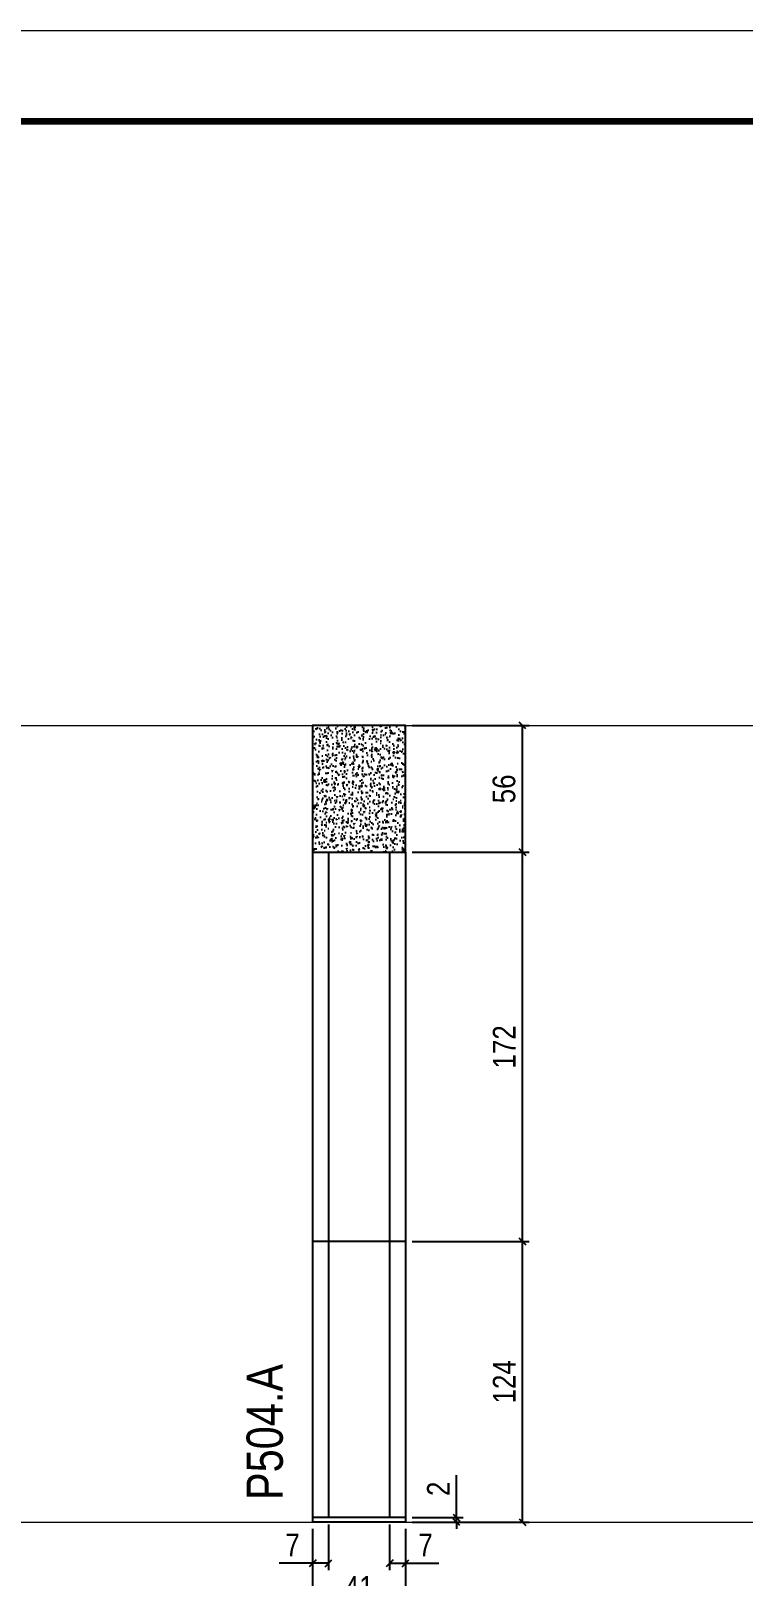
# Model space of a CAD drawing. Extents: x 2282 to 12463, y 760 to 16806.
# Drawn here: x 6486 to 6801, y 12613 to 13295 of the extents above; entities that cross this region are included whole.
import ezdxf

# ---------------------------------------------------------------- set-up
doc = ezdxf.new("R2010")
doc.units = 0
doc.linetypes.add('DASHED', pattern=[0.75, 0.5, -0.25])
doc.linetypes.add('HIDDEN', pattern=[0.375, 0.25, -0.125])
for name, color, linetype, lineweight in [('CARIMBO', 255, 'Continuous', 9), ('Folhas', 255, 'Continuous', 9), ('SARRAFO DE PRESSAO', 251, 'DASHED', 9)]:
    doc.layers.add(name, color=color, linetype=linetype, lineweight=lineweight)
for name, color, linetype in [('COTA', 241, 'Continuous'), ('NOMENCLATURA', 7, 'Continuous'), ('Painéis', 200, 'Continuous'), ('SARR_2.2x7', 40, 'Continuous')]:
    doc.layers.add(name, color=color, linetype=linetype)
doc.styles.add('ARIAL_NARROW', font='ARIALN.TTF', dxfattribs={"height": 0.2})
doc.styles.add('COTA TECNICA', font='techl___.ttf', dxfattribs={"height": 10})
doc.styles.add('COTA TECNICA-50', font='techl___.ttf', dxfattribs={"height": 10})
doc.dimstyles.new('COTA PAINEL-50', dxfattribs={"dimtxt": 10, "dimasz": 3, "dimexe": 3, "dimexo": 3, "dimgap": 3, "dimtad": 1, "dimdec": 1, "dimzin": 12, "dimdsep": 46, "dimtxsty": 'COTA TECNICA-50', "dimblk1": 'OBLIQUE', "dimblk2": 'OBLIQUE', "dimsah": 1, "dimcen": 0.9, "dimclrd": 4, "dimclre": 4, "dimclrt": 240, "dimadec": 1, "dimazin": 3, "dimtfac": 1, "dimtdec": 1, "dimtmove": 0, "dimatfit": 3, "dimfxl": 1, "dimtolj": 1, "dimtzin": 12, "dimarcsym": 0})
doc.dimstyles.new('PAINEL', dxfattribs={"dimtxt": 10, "dimasz": 3, "dimexe": 3, "dimexo": 3, "dimgap": 3, "dimtad": 1, "dimdec": 1, "dimzin": 12, "dimdsep": 46, "dimtxsty": 'COTA TECNICA', "dimblk1": 'OBLIQUE', "dimblk2": 'OBLIQUE', "dimsah": 1, "dimcen": 0.9, "dimclrd": 4, "dimclre": 4, "dimclrt": 240, "dimadec": 1, "dimazin": 3, "dimtfac": 1, "dimtdec": 1, "dimtmove": 0, "dimatfit": 3, "dimfxl": 1, "dimtolj": 1, "dimtzin": 12, "dimarcsym": 0})

# ---------------------------------------------------------------- blocks, each defined once
blk = doc.blocks.new('9999999999')
at = {"layer": 'Folhas'}
blk.add_lwpolyline([(98138.98, 34190.21), (99623.98, 34190.21), (99623.98, 35240.21), (98138.98, 35240.21)], close=True, dxfattribs=at)
at = {"layer": 'Folhas', "color": 30, "const_width": 3}
blk.add_lwpolyline([(98213.98, 34230.21), (99583.98, 34230.21), (99583.98, 35200.21), (98213.98, 35200.21)], close=True, dxfattribs=at)
blk = doc.blocks.new('_Oblique')
at = {"color": 0, "linetype": 'ByBlock', "lineweight": -2}
blk.add_line((-0.5, -0.5), (0.5, 0.5), dxfattribs=at)
blk = doc.blocks.new('*D377')
at = {"layer": 'COTA', "color": 4, "lineweight": -2, "transparency": 16777216}
for p, q in [((6673.95, 12638.5), (6673.95, 12657.3)), ((6654.43, 12638.5), (6676.95, 12638.5)), ((6673.95, 12636.5), (6673.95, 12638.5)), ((6654.43, 12636.5), (6676.95, 12636.5)), ((6673.95, 12636.5), (6673.95, 12633.5))]:
    blk.add_line(p, q, dxfattribs=at)
at = {"layer": 'Defpoints', "color": 0, "transparency": 16777216}
for p in [(6651.43, 12638.5), (6651.43, 12636.5), (6673.95, 12636.5)]:
    blk.add_point(p, dxfattribs=at)
at = {"layer": 'COTA', "color": 4, "lineweight": -2, "transparency": 16777216, "xscale": 3, "yscale": 3, "zscale": 3}
for p, rotation in [((6673.95, 12638.5), 270), ((6673.95, 12636.5), 90)]:
    blk.add_blockref('_Oblique', p, dxfattribs=dict(at, rotation=rotation))
at = {"layer": 'COTA', "color": 240, "transparency": 16777216, "insert": (6665.95, 12651.24), "char_height": 10, "attachment_point": 5, "rotation": 90, "style": 'COTA TECNICA-50'}
blk.add_mtext('\\A1;2', dxfattribs=at)
blk = doc.blocks.new('*D378')
at = {"layer": 'COTA', "color": 4, "linetype": 'ByBlock', "lineweight": -2, "transparency": 16777216}
for p, q in [((6654.43, 12760.5), (6706.09, 12760.5)), ((6703.09, 12636.5), (6703.09, 12760.5)), ((6654.43, 12636.5), (6706.09, 12636.5))]:
    blk.add_line(p, q, dxfattribs=at)
at = {"layer": 'Defpoints', "color": 0, "linetype": 'ByBlock', "transparency": 16777216}
for p in [(6651.43, 12760.5), (6703.09, 12760.5), (6651.43, 12636.5)]:
    blk.add_point(p, dxfattribs=at)
at = {"layer": 'COTA', "color": 4, "linetype": 'ByBlock', "lineweight": -2, "transparency": 16777216, "xscale": 3, "yscale": 3, "zscale": 3}
for p, rotation in [((6703.09, 12760.5), 90), ((6703.09, 12636.5), 270)]:
    blk.add_blockref('_Oblique', p, dxfattribs=dict(at, rotation=rotation))
at = {"layer": 'COTA', "color": 240, "linetype": 'ByBlock', "transparency": 16777216, "insert": (6695.02, 12698.5), "char_height": 10, "attachment_point": 5, "rotation": 90, "style": 'COTA TECNICA'}
blk.add_mtext('\\A1;124', dxfattribs=at)
blk = doc.blocks.new('*D382')
at = {"layer": 'COTA', "color": 4, "linetype": 'ByBlock', "lineweight": -2, "transparency": 16777216}
for p, q in [((6610.43, 12633.5), (6610.43, 12596.57)), ((6651.43, 12633.5), (6651.43, 12596.57)), ((6651.43, 12599.57), (6610.43, 12599.57))]:
    blk.add_line(p, q, dxfattribs=at)
at = {"layer": 'Defpoints', "color": 0, "linetype": 'ByBlock', "transparency": 16777216}
for p in [(6610.43, 12636.5), (6651.43, 12636.5), (6610.43, 12599.57)]:
    blk.add_point(p, dxfattribs=at)
at = {"layer": 'COTA', "color": 4, "linetype": 'ByBlock', "lineweight": -2, "transparency": 16777216, "xscale": 3, "yscale": 3, "zscale": 3, "rotation": 180}
blk.add_blockref('_Oblique', (6610.43, 12599.57), dxfattribs=at)
at = {"layer": 'COTA', "color": 4, "linetype": 'ByBlock', "lineweight": -2, "transparency": 16777216, "xscale": 3, "yscale": 3, "zscale": 3}
blk.add_blockref('_Oblique', (6651.43, 12599.57), dxfattribs=at)
at = {"layer": 'COTA', "color": 240, "linetype": 'ByBlock', "transparency": 16777216, "insert": (6630.93, 12607.65), "char_height": 10, "attachment_point": 5, "style": 'COTA TECNICA'}
blk.add_mtext('\\A1;41', dxfattribs=at)
blk = doc.blocks.new('*D379')
at = {"layer": 'COTA', "color": 4, "linetype": 'ByBlock', "lineweight": -2, "transparency": 16777216}
for p, q in [((6654.43, 12932.5), (6706.09, 12932.5)), ((6703.09, 12760.5), (6703.09, 12932.5)), ((6654.43, 12760.5), (6706.09, 12760.5))]:
    blk.add_line(p, q, dxfattribs=at)
at = {"layer": 'Defpoints', "color": 0, "linetype": 'ByBlock', "transparency": 16777216}
for p in [(6651.43, 12932.5), (6703.09, 12932.5), (6651.43, 12760.5)]:
    blk.add_point(p, dxfattribs=at)
at = {"layer": 'COTA', "color": 4, "linetype": 'ByBlock', "lineweight": -2, "transparency": 16777216, "xscale": 3, "yscale": 3, "zscale": 3}
for p, rotation in [((6703.09, 12932.5), 90), ((6703.09, 12760.5), 270)]:
    blk.add_blockref('_Oblique', p, dxfattribs=dict(at, rotation=rotation))
at = {"layer": 'COTA', "color": 240, "linetype": 'ByBlock', "transparency": 16777216, "insert": (6695.02, 12846.5), "char_height": 10, "attachment_point": 5, "rotation": 90, "style": 'COTA TECNICA'}
blk.add_mtext('\\A1;172', dxfattribs=at)
blk = doc.blocks.new('*D383')
at = {"layer": 'COTA', "color": 4, "lineweight": -2, "transparency": 16777216}
for p, q in [((6654.43, 12988.5), (6706.09, 12988.5)), ((6703.09, 12932.5), (6703.09, 12988.5)), ((6654.43, 12932.5), (6706.09, 12932.5))]:
    blk.add_line(p, q, dxfattribs=at)
at = {"layer": 'Defpoints', "color": 0, "transparency": 16777216}
for p in [(6651.43, 12988.5), (6703.09, 12988.5), (6651.43, 12932.5)]:
    blk.add_point(p, dxfattribs=at)
at = {"layer": 'COTA', "color": 4, "lineweight": -2, "transparency": 16777216, "xscale": 3, "yscale": 3, "zscale": 3}
for p, rotation in [((6703.09, 12988.5), 90), ((6703.09, 12932.5), 270)]:
    blk.add_blockref('_Oblique', p, dxfattribs=dict(at, rotation=rotation))
at = {"layer": 'COTA', "color": 240, "transparency": 16777216, "insert": (6694.98, 12960.5), "char_height": 10, "attachment_point": 5, "rotation": 90, "style": 'COTA TECNICA'}
blk.add_mtext('\\A1;56', dxfattribs=at)
blk = doc.blocks.new('*D380')
at = {"layer": 'COTA', "color": 4, "lineweight": -2, "transparency": 16777216}
for p, q in [((6644.43, 12635.5), (6644.43, 12615.32)), ((6651.43, 12633.5), (6651.43, 12615.32)), ((6644.43, 12618.32), (6651.43, 12618.32)), ((6651.43, 12618.32), (6666.16, 12618.32))]:
    blk.add_line(p, q, dxfattribs=at)
at = {"layer": 'Defpoints', "color": 0, "transparency": 16777216}
for p in [(6644.43, 12638.5), (6651.43, 12636.5), (6651.43, 12618.32)]:
    blk.add_point(p, dxfattribs=at)
at = {"layer": 'COTA', "color": 4, "lineweight": -2, "transparency": 16777216, "xscale": 3, "yscale": 3, "zscale": 3, "rotation": 180}
blk.add_blockref('_Oblique', (6644.43, 12618.32), dxfattribs=at)
at = {"layer": 'COTA', "color": 4, "lineweight": -2, "transparency": 16777216, "xscale": 3, "yscale": 3, "zscale": 3}
blk.add_blockref('_Oblique', (6651.43, 12618.32), dxfattribs=at)
at = {"layer": 'COTA', "color": 240, "transparency": 16777216, "insert": (6660.29, 12626.39), "char_height": 10, "attachment_point": 5, "style": 'COTA TECNICA-50'}
blk.add_mtext('\\A1;7', dxfattribs=at)
blk = doc.blocks.new('*D381')
at = {"layer": 'COTA', "color": 4, "lineweight": -2, "transparency": 16777216}
for p, q in [((6610.43, 12633.5), (6610.43, 12615.32)), ((6617.43, 12635.5), (6617.43, 12615.32)), ((6610.43, 12618.32), (6595.7, 12618.32)), ((6617.43, 12618.32), (6610.43, 12618.32))]:
    blk.add_line(p, q, dxfattribs=at)
at = {"layer": 'Defpoints', "color": 0, "transparency": 16777216}
for p in [(6617.43, 12638.5), (6610.43, 12636.5), (6610.43, 12618.32)]:
    blk.add_point(p, dxfattribs=at)
at = {"layer": 'COTA', "color": 4, "lineweight": -2, "transparency": 16777216, "xscale": 3, "yscale": 3, "zscale": 3, "rotation": 180}
blk.add_blockref('_Oblique', (6610.43, 12618.32), dxfattribs=at)
at = {"layer": 'COTA', "color": 4, "lineweight": -2, "transparency": 16777216, "xscale": 3, "yscale": 3, "zscale": 3}
blk.add_blockref('_Oblique', (6617.43, 12618.32), dxfattribs=at)
at = {"layer": 'COTA', "color": 240, "transparency": 16777216, "insert": (6601.56, 12626.39), "char_height": 10, "attachment_point": 5, "style": 'COTA TECNICA-50'}
blk.add_mtext('\\A1;7', dxfattribs=at)

msp = doc.modelspace()

# ---------------------------------------------------------------- hatches: boundary and pattern name
at = {"layer": 'COTA'}
h = msp.add_hatch(dxfattribs=at)
h.set_pattern_fill('AR-CONC', color=256, scale=0.03)
h.set_pattern_definition([(50, (1193.3762, -2279.15), (5.4655401, -0.4781726), [0.5715, -6.2865]), (355, (1193.376, -2279.15), (-1.0573026, 5.7317054), [0.4572, -5.0292175]), (100.451445, (1193.8317, -2279.19), (4.4082374, 5.2535326), [0.4857003, -5.3427073]), (46.1842, (1193.376, -2277.626), (8.1323712, -1.2612698), [0.85725, -9.42975]), (96.63556, (1194.054, -2277.731), (7.122124, 7.4227837), [0.7285507, -8.0140682]), (351.18415, (1193.376, -2277.626), (7.122124, 7.4227837), [0.685799, -7.543792]), (21, (1194.1382, -2278.007), (4.5484317, -3.067956), [0.5715, -6.2865]), (326, (1194.138, -2278.007), (1.8540609, 5.525639), [0.4572, -5.0292]), (71.451445, (1194.5173, -2278.263), (6.4024926, 2.457683), [0.4857003, -5.3426981]), (37.5, (1193.3762, -2279.1502), (0.0926581, 2.53665117), [0, -4.96824, 0, -5.1054, 0, -5.04825]), (7.5, (1193.3762, -2279.1502), (2.00458988, 3.00541724), [0, -2.91084, 0, -4.85394, 0, -1.92405]), (327.5, (1191.677, -2279.1502), (4.06771786, -0.17186232), [0, -1.905, 0, -5.9436, 0, -7.8867]), (317.5, (1190.915, -2279.1502), (4.44387544, 0.7627947), [0, -2.4765, 0, -3.94716, 0, -5.6007])])
h.paths.add_polyline_path([(6610.43, 12988.5), (6610.43, 12932.5), (6651.43, 12932.5), (6651.43, 12988.5)])

# ---------------------------------------------------------------- linework, layer by layer
at = {"layer": 'CARIMBO', "color": 3}
for p, q in [((4483.39, 12988.5), (9611.68, 12988.5)), ((2282.39, 12636.5), (9611.68, 12636.5))]:
    msp.add_line(p, q, dxfattribs=at)
at = {"layer": 'COTA'}
msp.add_lwpolyline([(6610.43, 12932.5), (6651.43, 12932.5), (6651.43, 12988.5), (6610.43, 12988.5)], close=True, dxfattribs=at)
at = {"layer": 'Painéis'}
for p, q in [((6610.43, 12932.5), (6610.43, 12636.5)), ((6610.43, 12932.5), (6651.43, 12932.5)), ((6651.43, 12932.5), (6651.43, 12636.5)), ((6651.43, 12760.5), (6610.43, 12760.5)), ((6651.43, 12638.5), (6610.43, 12638.5)), ((6651.43, 12636.5), (6610.43, 12636.5))]:
    msp.add_line(p, q, dxfattribs=at)
at = {"layer": 'SARR_2.2x7', "linetype": 'HIDDEN'}
for p, q in [((6617.43, 12932.5), (6617.43, 12760.5)), ((6644.43, 12932.5), (6644.43, 12760.5)), ((6617.43, 12760.5), (6617.43, 12638.5)), ((6644.43, 12760.5), (6644.43, 12638.5))]:
    msp.add_line(p, q, dxfattribs=at)

# ---------------------------------------------------------------- block references
at = {"layer": 'SARRAFO DE PRESSAO', "color": 6, "linetype": 'ByBlock'}
msp.add_blockref('9999999999', (-92070.59, -21944.79), dxfattribs=at)

# ---------------------------------------------------------------- texts
at = {"layer": 'NOMENCLATURA', "style": 'ARIAL_NARROW'}
msp.add_text('P504.A', height=16, rotation=90, dxfattribs=at).set_placement((6597.25, 12646.27))

# ---------------------------------------------------------------- dimensions: what is measured, and where the dimension line sits
at = {"layer": 'COTA'}
for base, p1, p2, angle, dimstyle, picture, middle in [((6703.09, 12988.5), (6651.43, 12932.5), (6651.43, 12988.5), 90, 'PAINEL', '*D383', (6694.98, 12960.5)), ((6651.43, 12618.32), (6644.43, 12638.5), (6651.43, 12636.5), 180, 'COTA PAINEL-50', '*D380', (6660.29, 12626.39))]:
    dim = msp.add_linear_dim(base=base, p1=p1, p2=p2, angle=angle, dimstyle=dimstyle, dxfattribs=at)
    dim.commit()
    dim.dimension.update_dxf_attribs({"geometry": picture, "text_midpoint": middle})
at = {"layer": 'COTA', "linetype": 'ByBlock'}
for base, p1, p2, override, picture, middle in [((6703.09, 12932.5), (6651.43, 12760.5), (6651.43, 12932.5), {"dimarcsym": 2}, '*D379', (6695.02, 12846.5)), ((6703.09, 12760.5), (6651.43, 12636.5), (6651.43, 12760.5), {"dimarcsym": 1}, '*D378', (6695.02, 12698.5))]:
    dim = msp.add_linear_dim(base=base, p1=p1, p2=p2, angle=90, dimstyle='PAINEL', override=override, dxfattribs=at)
    dim.commit()
    dim.dimension.update_dxf_attribs({"geometry": picture, "text_midpoint": middle})
at = {"layer": 'COTA'}
dim = msp.add_linear_dim(base=(6673.95, 12636.5), p1=(6651.43, 12638.5), p2=(6651.43, 12636.5), angle=90, dimstyle='COTA PAINEL-50', dxfattribs=at)
dim.commit()
dim.dimension.update_dxf_attribs({"geometry": '*D377', "text_midpoint": (6673.95, 12651.24), "dimtype": 160})
dim = msp.add_linear_dim(base=(6610.43, 12618.32), p1=(6617.43, 12638.5), p2=(6610.43, 12636.5), dimstyle='COTA PAINEL-50', dxfattribs=at)
dim.commit()
dim.dimension.update_dxf_attribs({"geometry": '*D381', "text_midpoint": (6601.56, 12626.39)})
at = {"layer": 'COTA', "linetype": 'ByBlock'}
dim = msp.add_linear_dim(base=(6610.43, 12599.57), p1=(6651.43, 12636.5), p2=(6610.43, 12636.5), dimstyle='PAINEL', override={"dimarcsym": 2}, dxfattribs=at)
dim.commit()
dim.dimension.update_dxf_attribs({"geometry": '*D382', "text_midpoint": (6630.93, 12607.65)})

doc.saveas('drawing.dxf')
